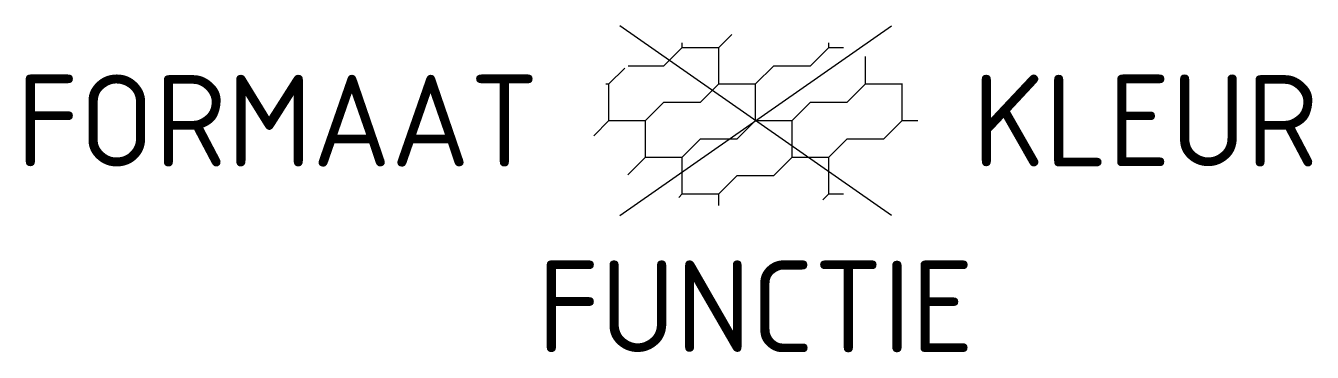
# Model space of a CAD drawing. Extents: x -14.3 to 10.9, y -4.6 to 1.9.
import ezdxf
from ezdxf.enums import TextEntityAlignment as Align

# ---------------------------------------------------------------- set-up
doc = ezdxf.new("R2010")
doc.units = 0
doc.styles.add('NLCS-ISO', font='NLCS-ISO.ttf')

msp = doc.modelspace()

# ---------------------------------------------------------------- linework, layer by layer
for p, q in [((-2.662, -1.864), (2.662, 1.864)), ((2.662, -1.864), (-2.662, 1.864)), ((-1.438, 1.438), (-1.438, 1.525)), ((-0.719, 1.438), (-0.464, 1.692)), ((1.438, 1.438), (1.438, 1.525)), ((-1.797, 1.078), (-1.437, 1.438)), ((-1.438, 1.438), (-0.719, 1.438)), ((-0.719, 0.719), (-0.719, 1.438)), ((1.078, 1.078), (1.438, 1.438)), ((1.438, 1.438), (1.722, 1.438)), ((-2.875, 0.719), (-2.565, 1.029)), ((-2.499, 1.078), (-1.797, 1.078)), ((0, 0.719), (0.359, 1.078)), ((0.359, 1.078), (1.078, 1.078)), ((2.156, 0.719), (2.156, 1.256)), ((-2.934, 0.719), (-2.875, 0.719)), ((-2.875, 0), (-2.875, 0.719)), ((-2.875, 0.719), (-2.875, 0.719)), ((-1.078, 0.359), (-0.719, 0.719)), ((-0.719, 0.719), (0, 0.719)), ((0, 0), (0, 0.719)), ((0, 0.719), (0, 0.719)), ((1.797, 0.359), (2.156, 0.719)), ((2.156, 0.719), (2.875, 0.719)), ((2.875, 0.719), (2.879, 0.723)), ((2.875, 0), (2.875, 0.719)), ((2.875, 0.719), (2.875, 0.719)), ((-2.156, 0), (-1.797, 0.359)), ((-1.797, 0.359), (-1.078, 0.359)), ((0.719, 0), (1.078, 0.359)), ((1.078, 0.359), (1.797, 0.359)), ((-3.174, -0.299), (-2.875, 0)), ((-2.875, 0), (-2.875, 0)), ((-2.875, 0), (-2.156, 0)), ((-0.359, -0.359), (0, 0)), ((0, 0), (0, 0)), ((0, 0), (0.719, 0)), ((2.516, -0.359), (2.875, 0)), ((2.875, 0), (2.875, 0)), ((2.875, 0), (3.177, 0)), ((-2.156, -0.719), (-2.156, 0)), ((0.719, -0.719), (0.719, 0)), ((-1.438, -0.719), (-1.078, -0.359)), ((-1.078, -0.359), (-0.359, -0.359)), ((1.438, -0.719), (1.797, -0.359)), ((1.797, -0.359), (2.516, -0.359)), ((-2.506, -1.068), (-2.156, -0.719)), ((-2.156, -0.719), (-1.438, -0.719)), ((-1.438, -1.438), (-1.438, -0.719)), ((0.359, -1.078), (0.719, -0.719)), ((0.719, -0.719), (1.438, -0.719)), ((1.438, -1.438), (1.438, -0.719)), ((-0.719, -1.438), (-0.359, -1.078)), ((-0.359, -1.078), (0, -1.078)), ((0, -1.078), (0.359, -1.078)), ((-1.508, -1.508), (-1.437, -1.437)), ((-1.438, -1.438), (-0.719, -1.438)), ((-0.719, -1.666), (-0.719, -1.438)), ((1.319, -1.556), (1.438, -1.437)), ((1.438, -1.438), (1.722, -1.438))]:
    msp.add_line(p, q)

# ---------------------------------------------------------------- texts
at = {"style": 'NLCS-ISO'}
msp.add_attdef('FORMAAT', text='', height=1.8, dxfattribs=at).set_placement((-4.25, 0), align=Align.MIDDLE_RIGHT)
msp.add_attdef('KLEUR', text='', height=1.8, dxfattribs=at).set_placement((4.25, 0), align=Align.MIDDLE_LEFT)
at = {"style": 'NLCS-ISO', "flags": 1}
msp.add_attdef('FUNCTIE', text='', height=1.8, dxfattribs=at).set_placement((0, -2.75), align=Align.TOP_CENTER)

doc.saveas('drawing.dxf')
